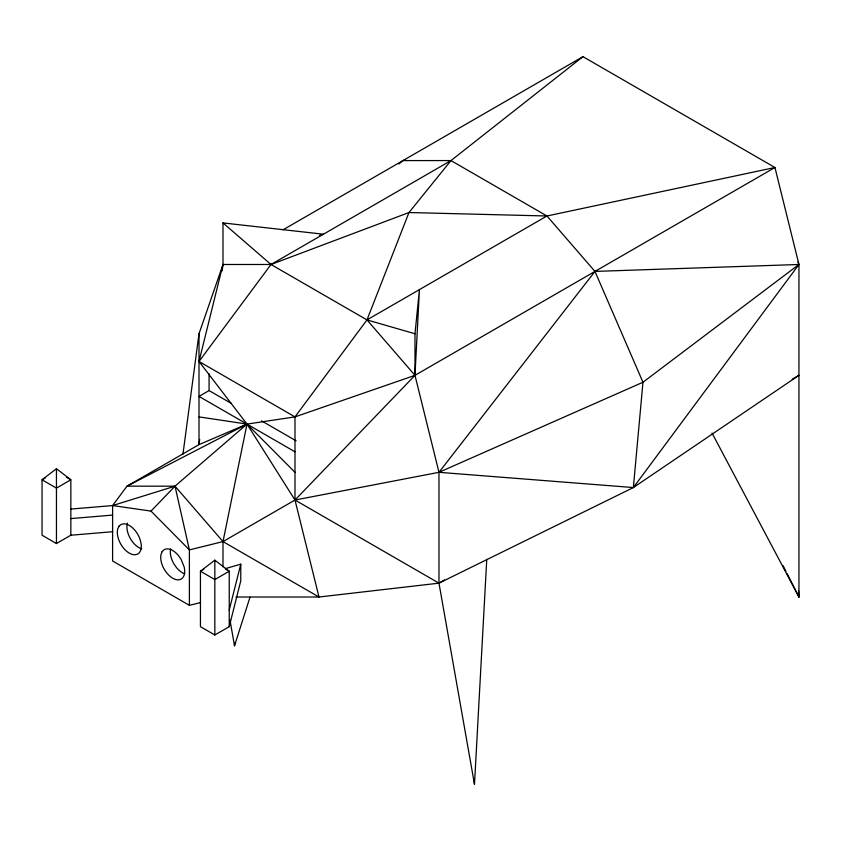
<?xml version="1.0" encoding="UTF-8"?>
<svg xmlns="http://www.w3.org/2000/svg" width="841" height="841" viewBox="0 0 841 841"><rect width="100%" height="100%" fill="white"/><g stroke="black" fill="none" stroke-linecap="round" stroke-linejoin="round"><path stroke-width="1.26" d="M200.6 602.555L189.393 605.331L112.599 560.989L112.599 505.567L151.002 511.107L189.393 549.909L222.991 541.593L294.991 500.027L414.981 375.328L419.428 289.63L414.981 333.761L414.981 375.328L438.981 472.316L438.981 583.16L474.492 784.338L486.76 559.37M249.998 597.184L234.513 645.793L234.66 643.176M235.964 597.015L318.991 597.015L438.981 583.16L633.368 487.559L642.966 382.256L594.965 271.412L546.965 215.99L450.976 160.578L402.986 160.578L398.981 163.974M182.939 454.277L199.002 333.761L222.991 264.484L222.991 222.918L323.428 234.208L319.664 235.343M199.685 439.423L199.002 444.605L127.002 486.172L112.599 505.567L175.002 486.172L246.991 424.095L294.991 416.894L414.981 375.328L774.95 167.506L798.95 264.484L798.95 597.015L712.022 433.062M222.129 270.97L222.991 264.484L270.991 264.484L408.978 212.531L546.965 215.99L774.95 167.506L582.971 56.662L282.986 229.845M222.991 264.484L199.002 361.472L246.991 424.095L222.991 541.593L222.991 566.781M229.236 610.04L240.778 564.174L225.367 568.621M229.236 626.661L229.236 571.239L214.833 560.159L200.442 571.239L200.442 626.661L214.833 634.976L229.236 626.661L240.778 580.795L240.778 564.174M294.991 472.316L246.991 424.095L127.002 486.172L175.002 486.172L222.991 541.593L318.991 597.015L294.991 500.027L294.991 416.894L366.981 319.906L408.978 212.531L450.976 160.578L582.971 56.662M199.002 416.894L246.991 424.095L294.991 500.027L438.981 472.316L633.368 487.559L798.95 264.484L797.909 262.077M151.002 511.107L175.002 486.172L189.393 549.909L189.393 605.331M70.844 535.223L70.844 479.801L56.452 468.71L42.05 479.801L42.05 535.223L56.452 543.538L70.844 535.223L112.641 531.712M633.368 487.559L798.95 375.328L792.201 379.228M450.976 160.578L270.991 264.484L199.002 361.472L294.991 416.894M45.372 477.877L42.05 479.801L56.452 488.116L70.844 479.801L66.418 477.236M231.401 403.459L209.073 390.571L199.002 396.395L294.991 451.806M546.965 215.99L366.981 319.906L270.991 264.484L222.991 222.918M203.764 569.325L200.442 571.239L214.833 579.554L229.236 571.239L225.914 569.325M444.563 579.933L438.981 583.16L294.991 500.027M246.991 424.095L199.002 444.605L199.002 333.761M402.986 160.578L405.541 160.011M70.77 509.078L113.756 505.473M70.844 518.592L112.641 515.091M414.981 333.761L366.981 319.906L414.981 375.328M261.54 420.857L296.137 440.831M783.003 565.53L785.957 571.365M787.134 573.699L798.95 597.015L798.551 590.477M798.351 594.471L798.95 597.015M229.961 619.996L234.513 645.793M474.145 779.102L474.492 784.338M214.833 560.159L214.833 634.976M209.073 373.761L209.073 390.571M56.452 468.71L56.452 543.538M141.677 548.847A16.967 9.798 60 0 1 127.401 523.165M184.715 573.793A16.967 9.798 60 0 1 176.599 567.717L174.055 564.132A16.967 9.798 60 0 1 170.628 548.879M162.145 551.685L161.03 554.419A16.967 9.798 60 0 0 164.458 569.672L167.002 573.257A16.967 9.798 60 0 0 180.268 579.481A16.967 9.798 60 0 0 184.2 567.044L180.952 559.055L178.408 555.47A16.967 9.798 60 0 0 162.145 551.685M119.075 526.14L117.803 528.705A16.967 9.798 60 0 0 121.735 545.683A16.967 9.798 60 0 0 135.002 554.787L137.546 554.135A16.967 9.798 60 0 0 140.973 542.834L139.858 538.808A16.967 9.798 60 0 0 123.595 523.817L121.051 524.479L119.075 526.14M594.965 271.412L438.981 472.316L642.966 382.256L798.95 264.484L594.965 271.412"/></g></svg>
